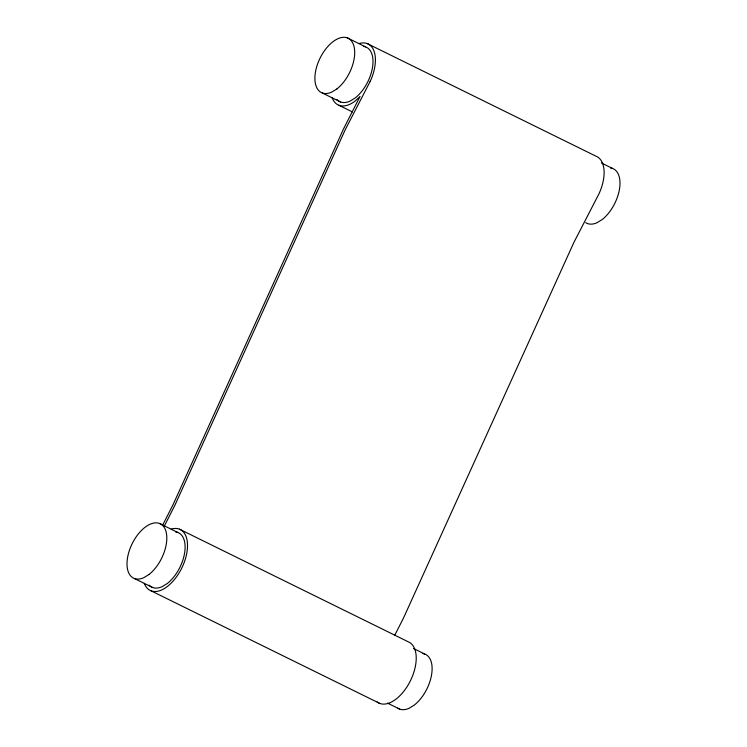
<?xml version="1.0" encoding="UTF-8"?>
<svg xmlns="http://www.w3.org/2000/svg" width="747" height="747" viewBox="0 0 747 747"><rect width="100%" height="100%" fill="white"/><g stroke="black" fill="none" stroke-linecap="round" stroke-linejoin="round"><path stroke-width="1.12" d="M370.157 81.535L370.297 81.171A33.97 18.423 -63.8 0 0 359.092 43.55M162.482 525.477L173.024 504.767L343.48 128.998L360.035 96.456L355.198 100.985A33.97 18.423 -63.8 0 1 332.172 97.764M164.471 525.757L174.817 505.42L345.217 129.782L370.297 81.171M394.724 635.286L403.52 618.002L573.92 242.364L599.001 193.753A33.97 18.423 -63.8 0 0 596.022 156.207L367.319 43.625M347.299 37.873L365.591 46.884M601.41 162.967L612.587 168.477M322.302 92.983L340.595 101.994M338.867 105.252L352.444 111.938M179.429 529.165L408.133 641.748A33.97 18.423 -63.8 0 1 409.944 681.694A33.97 18.423 -63.8 0 1 377.16 701.947M159.41 523.414L177.702 532.424M413.521 648.508L424.698 654.017M134.413 578.523L152.705 587.534M387.506 703.114L399.701 709.127M150.978 590.793L379.681 703.375M363.462 46.379A30.291 16.434 -63.8 0 1 372.52 67.333A30.291 16.434 -63.8 0 1 355.217 97.932L350.016 101.134A30.291 16.434 -63.8 0 1 337.009 99.584M175.573 531.92A30.291 16.434 -63.8 0 1 184.63 552.873A30.291 16.434 -63.8 0 1 167.328 583.463L162.127 586.675A30.291 16.434 -63.8 0 1 149.12 585.125M171.203 529.091A33.97 18.423 -63.8 0 1 181.642 568.308A33.97 18.423 -63.8 0 1 144.283 583.295M610.458 167.972A30.291 16.434 -63.8 0 1 619.515 188.926A30.291 16.434 -63.8 0 1 602.213 219.525L597.012 222.727A30.291 16.434 -63.8 0 1 585.676 222.606M422.569 653.513A30.291 16.434 -63.8 0 1 431.635 674.466A30.291 16.434 -63.8 0 1 414.324 705.056L409.132 708.268A30.291 16.434 -63.8 0 1 397.787 708.147M336.916 88.921L331.724 92.124A30.291 16.434 -63.8 0 1 318.269 62.188A30.291 16.434 -63.8 0 1 351.846 41.477A30.291 16.434 -63.8 0 1 336.916 88.921M149.026 574.462L143.835 577.664A30.291 16.434 -63.8 0 1 130.38 547.728A30.291 16.434 -63.8 0 1 163.957 527.018A30.291 16.434 -63.8 0 1 149.026 574.462"/></g></svg>
